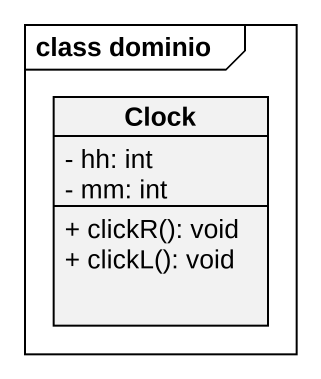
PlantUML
@startuml
mainframe class dominio
hide circle
hide empty members
skinparam classAttributeIconSize 0
class Clock {
  - hh: int
  - mm: int
  + clickR(): void
  + clickL(): void
}
@enduml
